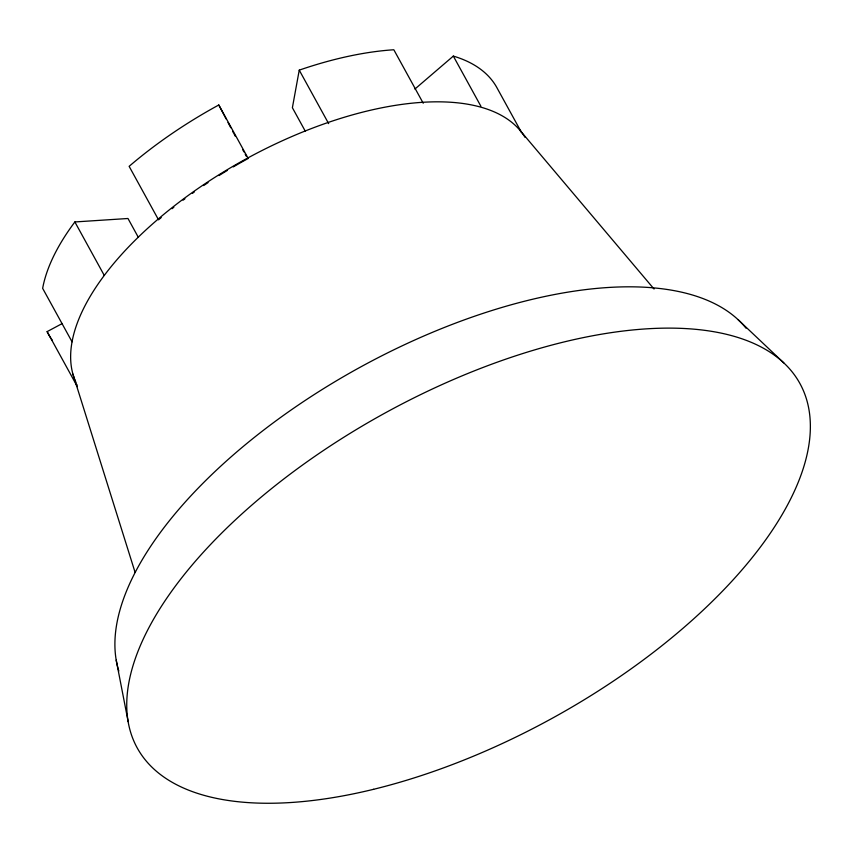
<?xml version="1.0" encoding="UTF-8"?>
<svg xmlns="http://www.w3.org/2000/svg" width="853" height="853" viewBox="0 0 853 853"><rect width="100%" height="100%" fill="white"/><g stroke="black" fill="none" stroke-linecap="round" stroke-linejoin="round"><path stroke-width="1.28" d="M423.237 103.245L393.83 49.762A255.879 117.757 -28.8 0 0 299.243 70.138L292.387 107.723L305.246 131.117M414.91 89.053L453.327 56.095A255.879 117.757 -28.8 0 1 497.427 88.637L521.322 132.098M77.303 386.654A255.879 117.757 -28.8 0 1 76.525 385.108L47.128 331.625L62.28 323.522M76.525 385.108L77.133 384.788M72.057 341.829L42.65 288.346A255.879 117.757 -28.8 0 1 74.872 221.951L127.982 218.496L138.389 237.443M738.24 319.822L783.811 362.909M519.594 129.88L654.048 289.028M453.327 56.095L480.889 106.241M299.243 70.138L328.65 123.621M161.206 217.558A255.879 117.757 -28.8 0 0 158.541 219.829L129.134 166.335A255.879 117.757 -28.8 0 1 218.794 104.983L248.202 158.466A255.879 117.757 -28.8 0 0 233.285 166.9M234.148 134.102L235.375 136.331M242.721 149.701L243.947 151.93M245.174 154.158L246.4 156.387M74.872 221.951L104.269 275.434M218.794 104.983L226.162 118.983M228.007 122.48L230.768 127.737M232.613 131.234L233.53 132.983M72.921 374.072L135.083 572.331M116.211 660.137L128.153 721.617M118.834 671.023A358.729 165.087 -28.8 0 1 361.267 366.63A358.729 165.087 -28.8 0 1 746.012 328.181M75.97 382.421A255.879 117.757 -28.8 0 1 246.698 158.573A255.879 117.757 -28.8 0 1 525.021 137.344M52.406 340.4A255.879 117.757 -28.8 0 1 47.128 331.625M172.029 208.697A255.879 117.757 -28.8 0 1 173.852 207.258M183.075 200.178A255.879 117.757 -28.8 0 1 184.93 198.792M192.405 193.354A255.879 117.757 -28.8 0 1 194.281 192.021M203.632 185.559A255.879 117.757 -28.8 0 1 208.047 182.606M218.997 175.558A255.879 117.757 -28.8 0 1 227.484 170.333M373.625 789.292A378.135 174.012 -28.8 0 0 800.391 384.383A378.135 174.012 -28.8 0 0 231.675 523.379A378.135 174.012 -28.8 0 0 373.625 789.292"/></g></svg>
